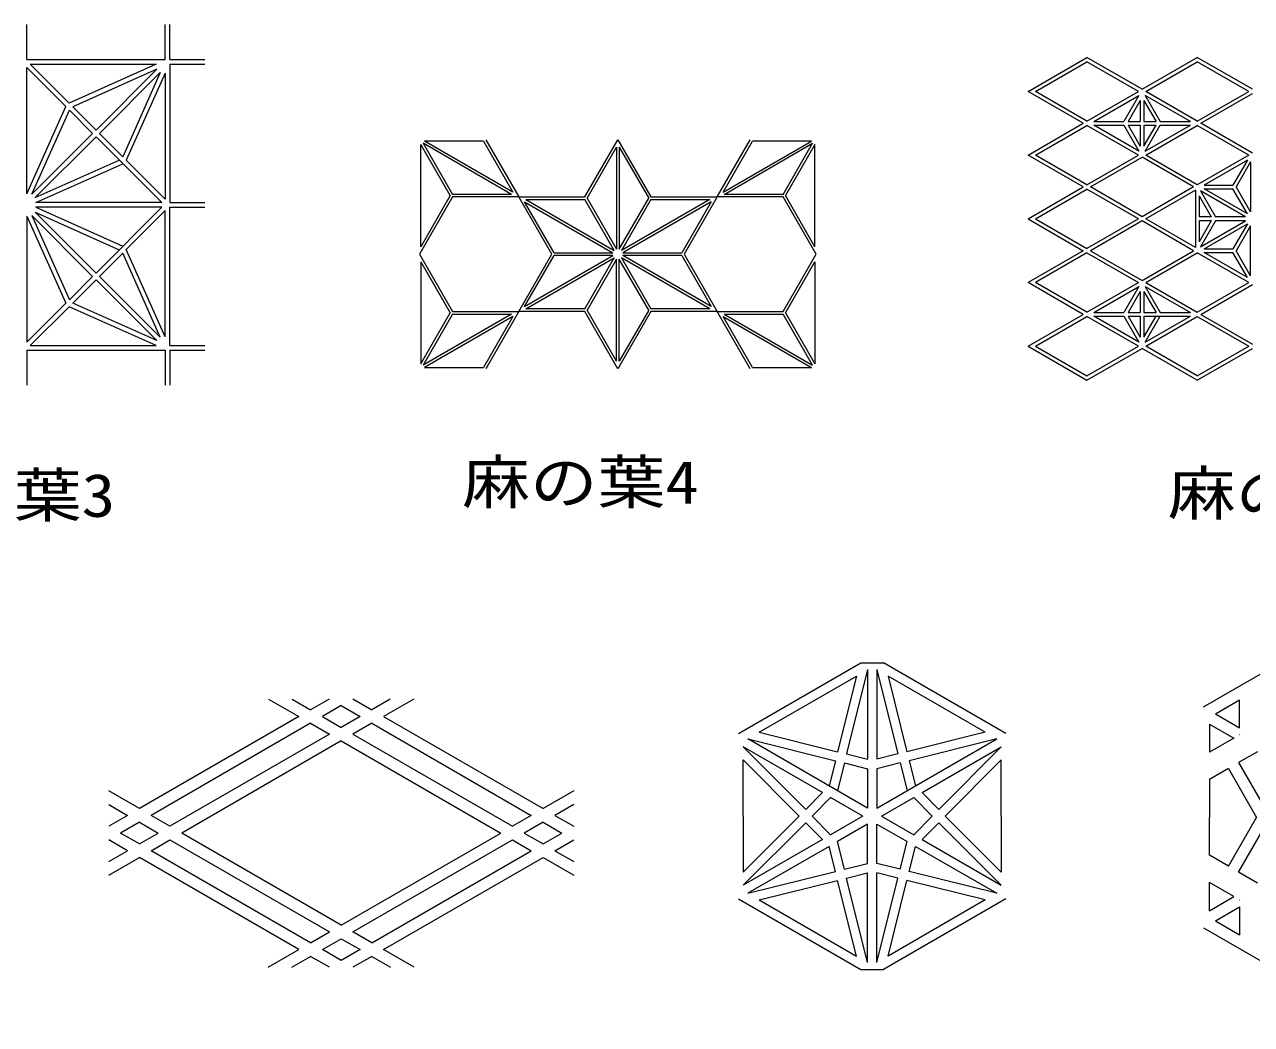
# Model space of a CAD drawing. Units: millimetres, scale not verified. Extents: x -2884 to 1958, y -697 to 1896.
# Drawn here: x -1148 to 520, y 523 to 1882 of the extents above; entities that cross this region are included whole.
import ezdxf
from ezdxf.enums import TextEntityAlignment as Align

# ---------------------------------------------------------------- set-up
doc = ezdxf.new("R2010")
doc.units = ezdxf.units.MM
doc.header["$LTSCALE"] = 20
doc.layers.add('0-0_0-0', color=7, linetype='Continuous', lineweight=18)
doc.styles.add('ＭＳ 明朝', font='')
doc.styles.get('ＭＳ 明朝').set_extended_font_data('MS Mincho')

msp = doc.modelspace()

# ---------------------------------------------------------------- linework, layer by layer
at = {"layer": '0-0_0-0'}
for p, q in [((-1145.06, 1834.5), (-1145.06, 1882.02)), ((-957.14, 1834.5), (-957.14, 1882.02)), ((-950.66, 1834.5), (-950.66, 1882.02)), ((-1145.06, 1834.5), (-957.14, 1834.5)), ((-1092.28, 1770.65), (-1145.06, 1823.44)), ((-1145.06, 1652.1), (-1145.06, 1823.44)), ((-1140.48, 1828.02), (-969.14, 1828.02)), ((-1087.69, 1775.24), (-1140.48, 1828.02)), ((-969.14, 1828.02), (-1087.69, 1775.24)), ((-968.55, 1821.19), (-1082.79, 1770.33)), ((-968.55, 1821.19), (-1051.1, 1738.64)), ((-950.66, 1834.5), (-903.14, 1834.5)), ((-950.66, 1828.02), (-903.14, 1828.02)), ((-950.66, 1828.02), (-950.66, 1640.1)), ((-963.97, 1816.61), (-1046.52, 1734.06)), ((-963.97, 1816.61), (-1014.83, 1702.37)), ((-957.14, 1816.02), (-1009.92, 1697.46)), ((-1145.06, 1652.1), (-1092.28, 1770.65)), ((-1051.1, 1738.64), (-1082.79, 1770.33)), ((-1138.23, 1651.51), (-1087.37, 1765.75)), ((-1055.68, 1734.06), (-1087.37, 1765.75)), ((-1055.68, 1734.06), (-1138.23, 1651.51)), ((-1051.1, 1729.48), (-1133.65, 1646.93)), ((-961.72, 1640.1), (-1051.1, 1729.48)), ((-1014.83, 1702.37), (-1046.52, 1734.06)), ((-569.26, 1649.4), (-609.3, 1718.76)), ((-609.3, 1580.05), (-609.3, 1718.76)), ((-606.18, 1720.56), (-566.14, 1651.2)), ((-486.06, 1651.2), (-606.18, 1720.56)), ((-524.3, 1723.68), (-604.38, 1723.68)), ((-484.26, 1654.32), (-604.38, 1723.68)), ((-524.3, 1723.68), (-484.26, 1654.32)), ((-386.3, 1647.6), (-341.34, 1725.48)), ((-341.34, 1725.48), (-296.38, 1647.6)), ((-198.42, 1654.32), (-158.38, 1723.68)), ((-198.42, 1654.32), (-78.29, 1723.68)), ((-196.62, 1651.2), (-76.49, 1720.56)), ((-78.29, 1723.68), (-158.38, 1723.68)), ((-116.53, 1651.2), (-76.49, 1720.56)), ((-73.37, 1718.76), (-113.42, 1649.4)), ((-73.37, 1580.05), (-73.37, 1718.76)), ((-383.18, 1645.8), (-343.14, 1715.16)), ((-343.14, 1715.16), (-343.14, 1576.45)), ((-339.54, 1715.16), (-299.49, 1645.8)), ((-339.54, 1715.16), (-339.54, 1576.45)), ((-1133.65, 1646.93), (-1019.41, 1697.79)), ((-1133.06, 1640.1), (-1014.5, 1692.88)), ((-961.72, 1640.1), (-1133.06, 1640.1)), ((-950.66, 1640.1), (-903.14, 1640.1)), ((-566.14, 1647.6), (-611.1, 1569.73)), ((-569.26, 1649.4), (-609.3, 1580.05)), ((-486.06, 1651.2), (-566.14, 1651.2)), ((-431.26, 1569.73), (-476.22, 1647.6)), ((-476.22, 1647.6), (-386.3, 1647.6)), ((-428.14, 1571.53), (-468.18, 1640.89)), ((-468.18, 1640.89), (-348.06, 1571.53)), ((-466.38, 1644), (-386.3, 1644)), ((-466.38, 1644), (-346.26, 1574.65)), ((-346.26, 1574.65), (-386.3, 1644)), ((-383.18, 1645.8), (-343.14, 1576.45)), ((-339.54, 1576.45), (-299.49, 1645.8)), ((-296.38, 1644), (-336.42, 1574.65)), ((-216.29, 1644), (-336.42, 1574.65)), ((-214.49, 1640.89), (-334.62, 1571.53)), ((-296.38, 1647.6), (-206.46, 1647.6)), ((-296.38, 1644), (-216.29, 1644)), ((-214.49, 1640.89), (-254.53, 1571.53)), ((-206.46, 1647.6), (-251.42, 1569.73)), ((-116.53, 1651.2), (-196.62, 1651.2)), ((-71.57, 1569.73), (-116.53, 1647.6)), ((-73.37, 1580.05), (-113.42, 1649.4)), ((-1145.06, 1621.62), (-1092.28, 1503.06)), ((-1145.06, 1621.62), (-1145.06, 1450.28)), ((-1138.23, 1622.21), (-1087.37, 1507.97)), ((-1055.68, 1539.66), (-1138.23, 1622.21)), ((-1133.65, 1626.79), (-1019.41, 1575.93)), ((-1051.1, 1544.24), (-1133.65, 1626.79)), ((-1133.06, 1633.62), (-1014.5, 1580.84)), ((-961.72, 1633.62), (-1133.06, 1633.62)), ((-961.72, 1633.62), (-1051.1, 1544.24)), ((-950.66, 1445.7), (-950.66, 1633.62)), ((-950.66, 1633.62), (-903.14, 1633.62)), ((-1014.83, 1571.35), (-1046.52, 1539.66)), ((-963.97, 1457.11), (-1014.83, 1571.35)), ((-957.14, 1457.7), (-1009.92, 1576.25)), ((-611.1, 1569.73), (-566.14, 1491.86)), ((-476.22, 1491.86), (-431.26, 1569.73)), ((-428.14, 1571.53), (-348.06, 1571.53)), ((-334.62, 1571.53), (-254.53, 1571.53)), ((-251.42, 1569.73), (-206.46, 1491.86)), ((-116.53, 1491.86), (-71.57, 1569.73)), ((-609.3, 1559.41), (-569.26, 1490.06)), ((-609.3, 1559.41), (-609.3, 1420.7)), ((-468.18, 1498.57), (-428.14, 1567.93)), ((-468.18, 1498.57), (-348.06, 1567.93)), ((-466.38, 1495.46), (-346.26, 1564.81)), ((-348.06, 1567.93), (-428.14, 1567.93)), ((-386.3, 1495.46), (-346.26, 1564.81)), ((-343.14, 1563.01), (-383.18, 1493.66)), ((-343.14, 1424.3), (-343.14, 1563.01)), ((-299.49, 1493.66), (-339.54, 1563.01)), ((-339.54, 1424.3), (-339.54, 1563.01)), ((-336.42, 1564.81), (-296.38, 1495.46)), ((-216.29, 1495.46), (-336.42, 1564.81)), ((-254.53, 1567.93), (-334.62, 1567.93)), ((-214.49, 1498.57), (-334.62, 1567.93)), ((-254.53, 1567.93), (-214.49, 1498.57)), ((-113.42, 1490.06), (-73.37, 1559.41)), ((-73.37, 1559.41), (-73.37, 1420.7)), ((-1055.68, 1539.66), (-1087.37, 1507.97)), ((-1051.1, 1535.08), (-1082.79, 1503.39)), ((-968.55, 1452.53), (-1051.1, 1535.08)), ((-963.97, 1457.11), (-1046.52, 1539.66)), ((-1092.28, 1503.06), (-1145.06, 1450.28)), ((-968.55, 1452.53), (-1082.79, 1503.39)), ((-1087.69, 1498.48), (-1140.48, 1445.7)), ((-969.14, 1445.7), (-1087.69, 1498.48)), ((-609.3, 1420.7), (-569.26, 1490.06)), ((-566.14, 1488.26), (-606.18, 1418.9)), ((-486.06, 1488.26), (-606.18, 1418.9)), ((-484.26, 1485.14), (-604.38, 1415.78)), ((-566.14, 1491.86), (-476.22, 1491.86)), ((-566.14, 1488.26), (-486.06, 1488.26)), ((-484.26, 1485.14), (-524.3, 1415.78)), ((-476.22, 1491.86), (-521.18, 1413.98)), ((-386.3, 1491.86), (-476.22, 1491.86)), ((-386.3, 1495.46), (-466.38, 1495.46)), ((-341.34, 1413.98), (-386.3, 1491.86)), ((-343.14, 1424.3), (-383.18, 1493.66)), ((-296.38, 1491.86), (-341.34, 1413.98)), ((-299.49, 1493.66), (-339.54, 1424.3)), ((-216.29, 1495.46), (-296.38, 1495.46)), ((-206.46, 1491.86), (-296.38, 1491.86)), ((-158.38, 1415.78), (-198.42, 1485.14)), ((-198.42, 1485.14), (-78.29, 1415.78)), ((-196.62, 1488.26), (-116.53, 1488.26)), ((-196.62, 1488.26), (-76.49, 1418.9)), ((-76.49, 1418.9), (-116.53, 1488.26)), ((-113.42, 1490.06), (-73.37, 1420.7)), ((-1145.06, 1439.22), (-957.14, 1439.22)), ((-1145.06, 1439.22), (-1145.06, 1391.7)), ((-1140.48, 1445.7), (-969.14, 1445.7)), ((-957.14, 1439.22), (-957.14, 1391.7)), ((-950.66, 1445.7), (-903.14, 1445.7)), ((-950.66, 1439.22), (-903.14, 1439.22)), ((-950.66, 1439.22), (-950.66, 1391.7)), ((-604.38, 1415.78), (-524.3, 1415.78)), ((-158.38, 1415.78), (-78.29, 1415.78)), ((455.15, 954.33), (682.8, 1085.77)), ((-177.35, 918.25), (-10.85, 1014.38)), ((-1.79, 1005.07), (-30.36, 890.46)), ((-10.85, 1014.38), (19.88, 1014.38)), ((-1.79, 1005.07), (-1.79, 883.33)), ((10.81, 1005.07), (39.39, 890.46)), ((10.81, 1005.07), (10.81, 883.33)), ((186.38, 918.25), (19.88, 1014.38)), ((-149.04, 920.05), (-16.95, 996.31)), ((-16.95, 996.31), (-42.59, 893.51)), ((25.98, 996.31), (51.62, 893.51)), ((158.07, 920.05), (25.98, 996.31)), ((471.23, 945.05), (504.1, 964.02)), ((504.1, 926.07), (504.1, 964.02)), ((471.23, 945.05), (504.1, 926.07)), ((-149.04, 920.05), (-42.59, 893.51)), ((158.07, 920.05), (51.62, 893.51)), ((463.19, 931.12), (496.24, 912.04)), ((463.19, 931.12), (463.19, 892.95)), ((-164.75, 910.98), (-45.63, 881.28)), ((-1.79, 816.89), (-164.75, 910.98)), ((173.78, 910.98), (54.66, 881.28)), ((496.24, 912.04), (463.19, 892.95)), ((504.28, 916.68), (504.1, 916.57)), ((-30.36, 890.46), (-1.79, 883.33)), ((39.39, 890.46), (10.81, 883.33)), ((528.4, 893.47), (502.76, 878.66)), ((-171.05, 882.25), (-94.78, 805.98)), ((-171.05, 805.98), (-171.05, 882.25)), ((-45.63, 881.28), (-54.15, 847.12)), ((-33.41, 878.23), (-42.8, 840.57)), ((-33.41, 878.23), (-1.79, 870.35)), ((-1.79, 870.35), (-1.79, 816.89)), ((42.44, 878.23), (10.81, 870.35)), ((42.44, 878.23), (51.83, 840.57)), ((54.66, 881.28), (63.18, 847.12)), ((180.08, 882.25), (103.81, 805.98)), ((180.08, 805.98), (180.08, 882.25)), ((488.83, 870.62), (463.19, 855.82)), ((488.83, 870.62), (527.16, 804.24)), ((502.76, 878.66), (541.08, 812.28)), ((463.19, 855.82), (463.19, 804.24)), ((-63.3, 837.86), (-85.93, 814.94)), ((72.33, 837.86), (94.96, 814.94)), ((-52.02, 831.35), (-77.07, 805.98)), ((-8.09, 805.98), (-52.02, 831.35)), ((17.11, 805.98), (61.05, 831.35)), ((61.05, 831.35), (86.1, 805.98)), ((-171.05, 729.71), (-94.78, 805.98)), ((-171.05, 805.98), (-171.05, 729.71)), ((-52.02, 780.61), (-77.07, 805.98)), ((-77.02, 806.03), (-76.96, 805.98)), ((-77.02, 805.92), (-76.96, 805.98)), ((-8.09, 805.98), (-52.02, 780.61)), ((17.11, 805.98), (61.05, 780.61)), ((61.05, 780.61), (86.1, 805.98)), ((86.05, 806.03), (85.99, 805.98)), ((86.05, 805.92), (85.99, 805.98)), ((180.08, 729.71), (103.81, 805.98)), ((180.08, 805.98), (180.08, 729.71)), ((463.19, 752.66), (463.19, 804.24)), ((488.83, 737.86), (527.16, 804.24)), ((-63.3, 774.1), (-85.93, 797.01)), ((-1.79, 795.07), (-42.8, 771.39)), ((-1.79, 741.61), (-1.79, 795.07)), ((10.81, 741.61), (10.81, 795.07)), ((10.81, 795.07), (51.83, 771.39)), ((72.33, 774.1), (94.96, 797.01)), ((502.76, 729.82), (541.08, 796.2)), ((-33.41, 733.73), (-42.8, 771.39)), ((42.44, 733.73), (51.83, 771.39)), ((-54.15, 764.83), (-164.75, 700.98)), ((-45.63, 730.68), (-54.15, 764.83)), ((54.66, 730.68), (63.18, 764.83)), ((63.18, 764.83), (173.78, 700.98)), ((488.83, 737.86), (463.19, 752.66)), ((-33.41, 733.73), (-1.79, 741.61)), ((42.44, 733.73), (10.81, 741.61)), ((-164.75, 700.98), (-45.63, 730.68)), ((-149.04, 691.91), (-42.59, 718.45)), ((-16.95, 615.65), (-42.59, 718.45)), ((-30.36, 721.5), (-1.79, 728.62)), ((-1.79, 606.89), (-30.36, 721.5)), ((-1.79, 606.89), (-1.79, 728.62)), ((39.39, 721.5), (10.81, 728.62)), ((10.81, 606.89), (10.81, 728.62)), ((10.81, 606.89), (39.39, 721.5)), ((25.98, 615.65), (51.62, 718.45)), ((158.07, 691.91), (51.62, 718.45)), ((173.78, 700.98), (54.66, 730.68)), ((528.4, 715.01), (502.76, 729.82)), ((463.19, 677.36), (463.19, 715.53)), ((496.24, 696.45), (463.19, 715.53)), ((-177.35, 693.7), (-10.85, 597.57)), ((-149.04, 691.91), (-16.95, 615.65)), ((186.38, 693.7), (19.88, 597.57)), ((158.07, 691.91), (25.98, 615.65)), ((463.19, 677.36), (496.24, 696.45)), ((504.28, 691.8), (504.1, 691.91)), ((471.23, 663.44), (504.1, 682.41)), ((504.1, 682.41), (504.1, 644.46)), ((455.15, 654.15), (682.8, 522.72)), ((471.23, 663.44), (504.1, 644.46)), ((-10.85, 597.57), (19.88, 597.57))]:
    msp.add_line(p, q, dxfattribs=at)
at = {"layer": '0-0_0-0', "color": 4}
for p, q in [((216.5, 1791.11), (296.5, 1837.3)), ((371.5, 1793.99), (296.5, 1837.3)), ((371.5, 1793.99), (446.5, 1837.3)), ((521.5, 1793.99), (446.5, 1837.3)), ((226.5, 1791.11), (296.5, 1831.52)), ((366.5, 1791.11), (296.5, 1831.52)), ((376.5, 1791.11), (446.5, 1831.52)), ((516.5, 1791.11), (446.5, 1831.52)), ((291.5, 1747.81), (216.5, 1791.11)), ((296.5, 1750.69), (366.5, 1791.11)), ((305.83, 1750.31), (367.17, 1785.72)), ((367.17, 1785.72), (346.73, 1750.31)), ((375.83, 1785.72), (396.28, 1750.31)), ((437.17, 1750.31), (375.83, 1785.72)), ((446.5, 1750.69), (376.5, 1791.11)), ((446.5, 1750.69), (516.5, 1791.11)), ((451.5, 1747.81), (521.5, 1788.22)), ((369, 1778.89), (352.5, 1750.31)), ((369, 1778.89), (369, 1750.31)), ((374, 1778.89), (390.51, 1750.31)), ((374, 1778.89), (374, 1750.31)), ((216.5, 1704.51), (291.5, 1747.81)), ((226.5, 1704.51), (296.5, 1744.92)), ((366.5, 1704.51), (296.5, 1744.92)), ((305.83, 1750.31), (346.73, 1750.31)), ((305.83, 1745.31), (346.73, 1745.31)), ((367.17, 1709.89), (305.83, 1745.31)), ((346.73, 1745.31), (367.17, 1709.89)), ((352.5, 1750.31), (369, 1750.31)), ((352.5, 1745.31), (369, 1745.31)), ((352.5, 1745.31), (369, 1716.72)), ((369, 1745.31), (369, 1716.72)), ((374, 1750.31), (390.51, 1750.31)), ((374, 1716.72), (390.51, 1745.31)), ((374, 1745.31), (374, 1716.72)), ((374, 1745.31), (390.51, 1745.31)), ((375.83, 1709.89), (396.28, 1745.31)), ((375.83, 1709.89), (437.17, 1745.31)), ((376.5, 1704.51), (446.5, 1744.92)), ((396.28, 1750.31), (437.17, 1750.31)), ((396.28, 1745.31), (437.17, 1745.31)), ((516.5, 1704.51), (446.5, 1744.92)), ((521.5, 1707.39), (451.5, 1747.81)), ((291.5, 1661.2), (216.5, 1704.51)), ((296.5, 1664.09), (226.5, 1704.51)), ((296.5, 1664.09), (366.5, 1704.51)), ((446.5, 1664.09), (376.5, 1704.51)), ((516.5, 1704.51), (446.5, 1664.09)), ((301.5, 1661.2), (371.5, 1701.62)), ((441.5, 1661.2), (371.5, 1701.62)), ((514.67, 1697.68), (455.83, 1663.7)), ((514.67, 1697.68), (495.06, 1663.7)), ((519, 1695.18), (499.39, 1661.2)), ((519, 1695.18), (519, 1627.23)), ((216.5, 1617.9), (291.5, 1661.2)), ((226.5, 1617.9), (296.5, 1658.32)), ((366.5, 1617.9), (296.5, 1658.32)), ((371.5, 1620.79), (301.5, 1661.2)), ((441.5, 1661.2), (371.5, 1620.79)), ((444, 1656.87), (376.5, 1617.9)), ((444, 1656.87), (444, 1578.93)), ((450.83, 1655.82), (471.28, 1620.4)), ((512.17, 1620.4), (450.83, 1655.82)), ((455.83, 1663.7), (495.06, 1663.7)), ((455.83, 1658.7), (495.06, 1658.7)), ((514.67, 1624.73), (455.83, 1658.7)), ((514.67, 1624.73), (495.06, 1658.7)), ((519, 1627.23), (499.39, 1661.2)), ((449, 1648.99), (465.51, 1620.4)), ((449, 1648.99), (449, 1620.4)), ((465.51, 1620.4), (449, 1620.4)), ((512.17, 1620.4), (471.28, 1620.4)), ((226.5, 1617.9), (296.5, 1577.49)), ((366.5, 1617.9), (296.5, 1577.49)), ((371.5, 1615.02), (301.5, 1574.6)), ((441.5, 1574.6), (371.5, 1615.02)), ((444, 1578.93), (376.5, 1617.9)), ((465.51, 1615.4), (449, 1586.82)), ((471.28, 1615.4), (450.83, 1579.99)), ((450.83, 1579.99), (512.17, 1615.4)), ((455.83, 1577.1), (514.67, 1611.07)), ((512.17, 1615.4), (471.28, 1615.4)), ((514.67, 1611.07), (495.06, 1577.1)), ((519, 1608.57), (499.39, 1574.6)), ((519, 1540.63), (519, 1608.57)), ((296.5, 1571.72), (226.5, 1531.3)), ((296.5, 1571.72), (366.5, 1531.3)), ((301.5, 1574.6), (371.5, 1534.19)), ((371.5, 1534.19), (441.5, 1574.6)), ((376.5, 1531.3), (446.5, 1571.72)), ((516.5, 1531.3), (446.5, 1571.72)), ((455.83, 1577.1), (495.06, 1577.1)), ((455.83, 1572.1), (495.06, 1572.1)), ((514.67, 1538.13), (455.83, 1572.1)), ((514.67, 1538.13), (495.06, 1572.1)), ((519, 1540.63), (499.39, 1574.6)), ((291.5, 1488), (216.5, 1531.3)), ((296.5, 1490.89), (226.5, 1531.3)), ((296.5, 1490.89), (366.5, 1531.3)), ((305.83, 1490.5), (367.17, 1525.91)), ((367.17, 1525.91), (346.73, 1490.5)), ((369, 1519.08), (352.5, 1490.5)), ((369, 1519.08), (369, 1490.5)), ((374, 1519.08), (390.51, 1490.5)), ((374, 1519.08), (374, 1490.5)), ((375.83, 1525.91), (396.28, 1490.5)), ((375.83, 1525.91), (437.17, 1490.5)), ((376.5, 1531.3), (446.5, 1490.89)), ((446.5, 1490.89), (516.5, 1531.3)), ((451.5, 1488), (521.5, 1528.41)), ((216.5, 1444.7), (291.5, 1488)), ((226.5, 1444.7), (296.5, 1485.11)), ((366.5, 1444.7), (296.5, 1485.11)), ((305.83, 1490.5), (346.73, 1490.5)), ((305.83, 1485.5), (346.73, 1485.5)), ((367.17, 1450.08), (305.83, 1485.5)), ((346.73, 1485.5), (367.17, 1450.08)), ((352.5, 1490.5), (369, 1490.5)), ((352.5, 1485.5), (369, 1485.5)), ((352.5, 1485.5), (369, 1456.91)), ((369, 1485.5), (369, 1456.91)), ((374, 1490.5), (390.51, 1490.5)), ((374, 1456.91), (390.51, 1485.5)), ((374, 1485.5), (374, 1456.91)), ((374, 1485.5), (437.17, 1485.5)), ((375.83, 1450.08), (396.28, 1485.5)), ((375.83, 1450.08), (437.17, 1485.5)), ((376.5, 1444.7), (446.5, 1485.11)), ((396.28, 1490.5), (437.17, 1490.5)), ((446.5, 1485.11), (516.5, 1444.7)), ((451.5, 1488), (521.5, 1447.58)), ((216.5, 1444.7), (296.5, 1398.51)), ((226.5, 1444.7), (296.5, 1404.28)), ((296.5, 1404.28), (366.5, 1444.7)), ((296.5, 1398.51), (371.5, 1441.81)), ((446.5, 1398.51), (371.5, 1441.81)), ((446.5, 1404.28), (376.5, 1444.7)), ((446.5, 1404.28), (516.5, 1444.7)), ((446.5, 1398.51), (521.5, 1441.81)), ((-816.35, 965.13), (-775.23, 941.4)), ((-784.35, 965.13), (-759.23, 950.63)), ((-734.12, 965.13), (-759.23, 950.63)), ((-717.64, 956.17), (-743.23, 941.4)), ((-717.64, 956.17), (-692.04, 941.4)), ((-701.64, 965.41), (-676.04, 950.63)), ((-650.93, 965.13), (-676.04, 950.63)), ((-618.93, 965.13), (-660.04, 941.4)), ((-775.23, 941.4), (-992.17, 816.15)), ((-743.23, 941.4), (-717.64, 926.62)), ((-692.04, 941.4), (-717.64, 926.62)), ((-660.04, 941.4), (-443.11, 816.15)), ((-759.23, 932.16), (-976.17, 806.91)), ((-759.23, 932.16), (-733.64, 917.38)), ((-676.04, 932.16), (-701.64, 917.38)), ((-676.04, 932.16), (-459.11, 806.91)), ((-733.64, 917.38), (-950.58, 792.13)), ((-717.64, 908.14), (-934.58, 782.89)), ((-717.64, 908.14), (-500.7, 782.89)), ((-701.64, 917.38), (-484.7, 792.13)), ((-992.17, 816.15), (-1033.77, 840.16)), ((-401.51, 840.16), (-443.11, 816.15)), ((-1033.77, 821.69), (-1008.17, 806.91)), ((-401.51, 821.69), (-427.11, 806.91)), ((-1008.17, 806.91), (-1033.77, 792.13)), ((-950.58, 792.13), (-976.17, 806.91)), ((-459.11, 806.91), (-484.7, 792.13)), ((-427.11, 806.91), (-401.51, 792.13)), ((-992.17, 797.67), (-1017.77, 782.89)), ((-992.17, 797.67), (-966.58, 782.89)), ((-443.11, 797.67), (-468.7, 782.89)), ((-443.11, 797.67), (-417.51, 782.89)), ((-1008.17, 758.88), (-1033.77, 773.66)), ((-992.17, 768.12), (-1017.77, 782.89)), ((-992.17, 768.12), (-966.58, 782.89)), ((-976.17, 758.88), (-950.58, 773.66)), ((-950.58, 773.66), (-733.64, 648.41)), ((-717.64, 657.64), (-934.58, 782.89)), ((-717.64, 657.64), (-500.7, 782.89)), ((-701.64, 648.41), (-484.7, 773.66)), ((-484.7, 773.66), (-459.11, 758.88)), ((-468.7, 782.89), (-443.11, 768.12)), ((-443.11, 768.12), (-417.51, 782.89)), ((-427.11, 758.88), (-401.51, 773.66)), ((-1033.77, 744.1), (-1008.17, 758.88)), ((-759.23, 633.63), (-976.17, 758.88)), ((-676.04, 633.63), (-459.11, 758.88)), ((-427.11, 758.88), (-401.51, 744.1)), ((-1033.77, 725.63), (-992.17, 749.64)), ((-775.23, 624.39), (-992.17, 749.64)), ((-660.04, 624.39), (-443.11, 749.64)), ((-443.11, 749.64), (-401.51, 725.63)), ((-759.23, 633.63), (-733.64, 648.41)), ((-743.23, 624.39), (-717.64, 639.17)), ((-717.64, 639.17), (-692.04, 624.39)), ((-676.04, 633.63), (-701.64, 648.41)), ((-816.83, 600.38), (-775.23, 624.39)), ((-618.45, 600.38), (-660.04, 624.39)), ((-784.83, 600.38), (-759.23, 615.15)), ((-733.64, 600.38), (-759.23, 615.15)), ((-676.04, 615.15), (-701.64, 600.38)), ((-676.04, 615.15), (-650.45, 600.38))]:
    msp.add_line(p, q, dxfattribs=at)
at = {"layer": '0-0_0-0'}
for points in [[(-957.14, 1816.02), (-957.14, 1644.68), (-1009.92, 1697.46)], [(-521.18, 1725.48), (-476.22, 1647.6), (-566.14, 1647.6)], [(-116.53, 1647.6), (-206.46, 1647.6), (-161.49, 1725.48)], [(-957.14, 1457.7), (-957.14, 1629.04), (-1009.92, 1576.25)], [(-161.49, 1413.98), (-206.46, 1491.86), (-116.53, 1491.86)], [(10.81, 870.35), (10.81, 816.89), (173.78, 910.98)], [(-63.3, 837.86), (-171.05, 900.07), (-85.93, 814.94)], [(72.33, 837.86), (180.08, 900.07), (94.96, 814.94)], [(-63.3, 774.1), (-171.05, 711.89), (-85.93, 797.01)], [(72.33, 774.1), (180.08, 711.89), (94.96, 797.01)]]:
    msp.add_lwpolyline(points, dxfattribs=at)
at = {"layer": '0-0_0-0', "color": 4}
for points in [[(296.5, 1750.69), (227.32, 1790.63), (226.5, 1791.11)], [(216.5, 1617.9), (291.5, 1574.6), (216.5, 1531.3)], [(465.51, 1615.4), (449, 1615.4), (449, 1586.82)], [(-692.04, 624.39), (-717.64, 609.61), (-743.23, 624.39)]]:
    msp.add_lwpolyline(points, dxfattribs=at)

# ---------------------------------------------------------------- texts
at = {"layer": '0-0_0-0', "style": 'ＭＳ 明朝', "width": 1.15}
for s, p in [('麻の葉4', (-552.97, 1212.97)), ('麻の葉3', (-1346.76, 1195.14)), ('麻の葉5', (406.68, 1197.8))]:
    msp.add_text(s, height=58.65, dxfattribs=at).set_placement(p, align=Align.BOTTOM_LEFT)

doc.saveas('drawing.dxf')
